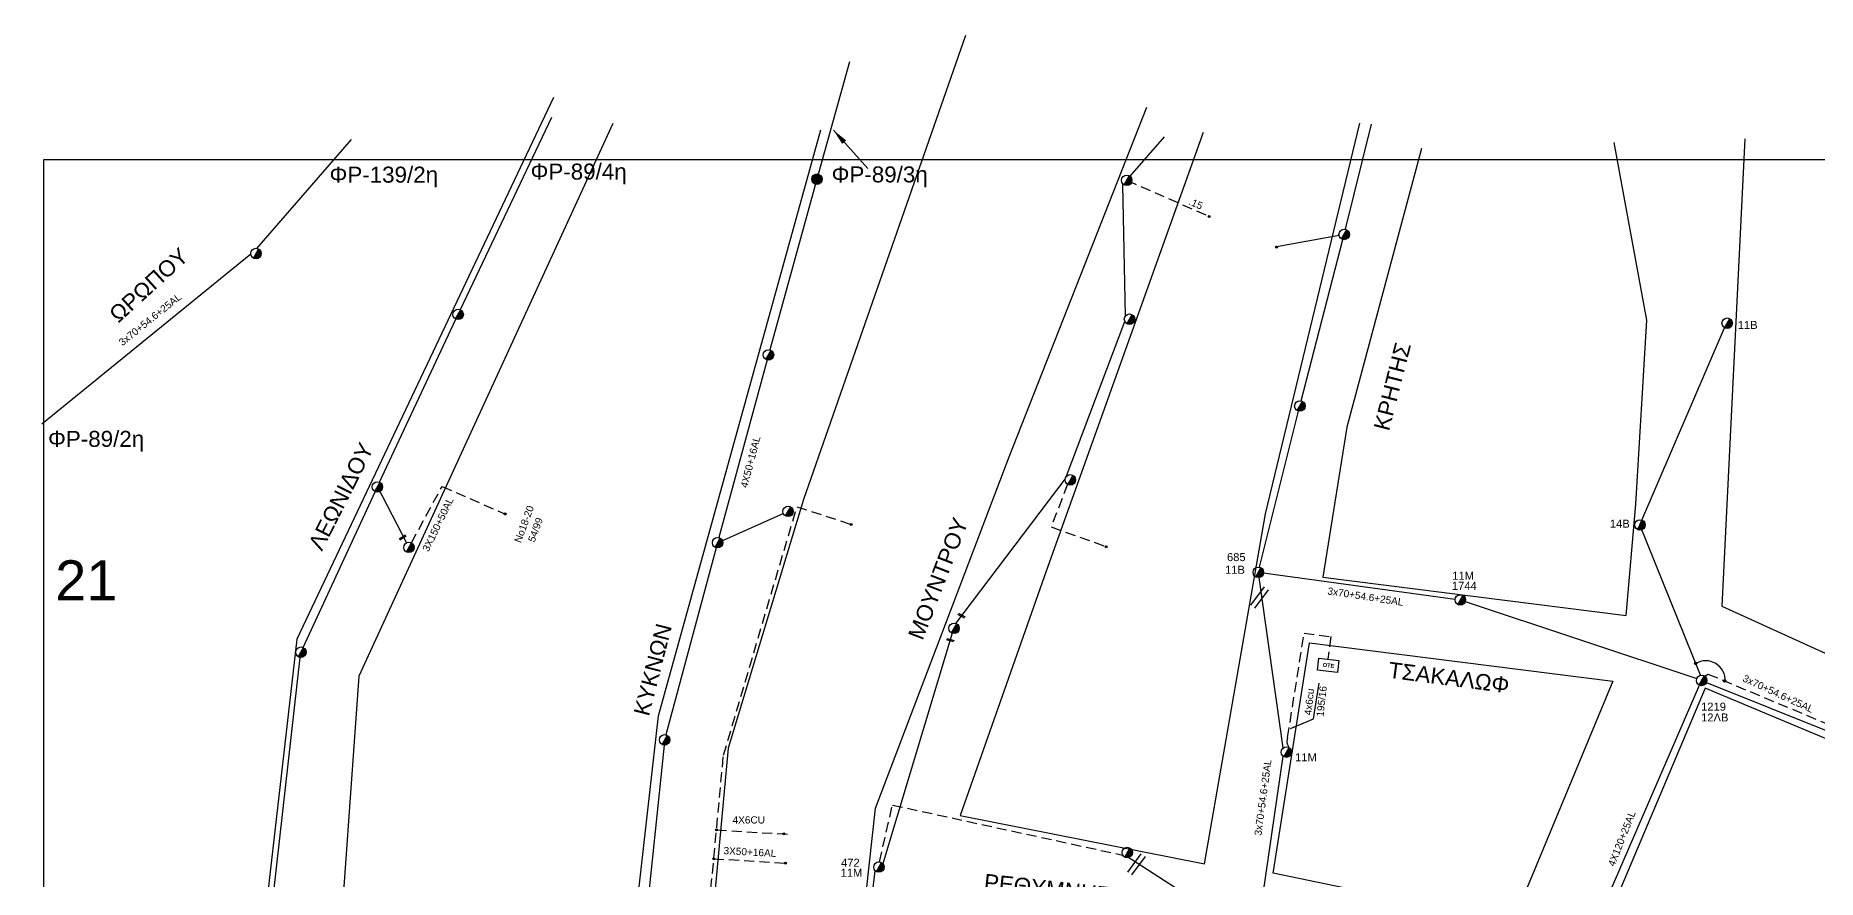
# Model space of a CAD drawing. Header units: millimetres. Extents: x 751 to 1825, y 358 to 872.
# Drawn here: x 750.9 to 973.6, y 766.6 to 872 of the extents above; entities that cross this region are included whole.
import ezdxf

# ---------------------------------------------------------------- set-up
doc = ezdxf.new("R2010")
doc.units = ezdxf.units.MM
doc.linetypes.add('DASHED', pattern=[19.05, 12.7, -6.35])
for name, color, linetype in [('Pillar OTE', 7, 'Continuous'), ('Άγνωστα', 7, 'Continuous'), ('Γυμνά εναέρια ΧΤ και ΦΟΠ (2Φ)   3x50+16AL', 7, 'Continuous'), ('Γυμνά εναέρια ΧΤ και ΦΟΠ (3Φ)   4x50+16AL', 7, 'Continuous'), ('Επιγραφές - Σχήματα', 7, 'Continuous'), ('Καλώδια ΧΤ   3x150+50AL', 7, 'DASHED'), ('Καλώδια ΧΤ   3x150+50AL XLPE', 7, 'DASHED'), ('Καλώδια ΧΤ   4x6CU', 7, 'DASHED'), ('Μηχανική τομή', 7, 'Continuous'), ('Στύλος Ξύλινος', 7, 'Continuous'), ('Στύλος Ξύλινος @ 1', 7, 'Continuous'), ('Στύλος ΦΜ', 7, 'Continuous'), ('Στύλος ΦΜ @ 1', 7, 'Continuous'), ('Συνδέσεις', 7, 'Continuous'), ('Συνεστραμμένα ΧΤ   3x70+54.6+25 AL', 7, 'SYN_LINE'), ('Συνεστραμμένα ΧΤ   4x120+25 AL', 7, 'SYN_LINE'), ('Τομή', 7, 'Continuous'), ('Υπόβαθρο ΔΕΗ', 7, 'Continuous'), ('Υπόγεια καλώδια Δικτύου ΧΤ και Παρ. ΧΤ - 3X150+70 AL', 7, 'DASHED'), ('Υπόγεια καλώδια Παροχών ΧΤ   .15', 7, 'DASHED'), ('Υπόγεια καλώδια Παροχών ΧΤ   4x6', 7, 'DASHED')]:
    doc.layers.add(name, color=color, linetype=linetype)
doc.styles.get("Standard").update_dxf_attribs({"font": 'arial.ttf'})
doc.linetypes.add('SYN_LINE', pattern='A,0.5,-0.0001,["/\\/\\/\\/",Standard,S=0.1,R=0,X=0,Y=-0.05],-0.25', length=0.7501)
doc.dimstyles.new('ISO-25', dxfattribs={"dimtxt": 2.5, "dimasz": 2.5, "dimexe": 1.25, "dimexo": 0.625, "dimtad": 1, "dimtxsty": 'Standard', "dimcen": 2.5, "dimadec": 0, "dimazin": 0, "dimtfac": 1, "dimtmove": 0, "dimatfit": 3, "dimfxl": 1, "dimarcsym": 0})

# ---------------------------------------------------------------- blocks, each defined once
blk = doc.blocks.new('ΥΠΑΡΧΩΝ ΤΣΙΜΕΝΤΕΝΙΟΣ ΣΤΥΛΟΣ')
at = {"layer": 'Στύλος ΦΜ'}
blk.add_hatch(color=256, dxfattribs=at).paths.add_polyline_path([(-1.29, -2.28, 0.574793), (2.62, 0, 0.268822), (1.3, 2.27)])
blk.add_line((-1.29, -2.28), (1.3, 2.27), dxfattribs=at)
blk.add_circle((0, 0), 2.62, dxfattribs=at)
at = {"layer": 'Στύλος ΦΜ', "flags": 4}
for tag, p in [('ΑΡΙΘΜΟΣ', (-4.68, 8.05)), ('ΤΥΠΟΣ', (-4.91, 3.03))]:
    blk.add_attdef(tag, p, '', height=4, dxfattribs=at)
blk = doc.blocks.new('ΥΠΑΡΧΩΝ ΞΥΛΙΝΟΣ ΣΤΥΛΟΣ')
at = {"layer": 'Στύλος Ξύλινος'}
h = blk.add_hatch(color=256, dxfattribs=at)
h.paths.add_polyline_path([(-2.62, 0, 0.270008), (-1.29, -2.28), (1.3, 2.27, 0.576266)])
h.paths.add_polyline_path([(-1.29, -2.28, 0.574793), (2.62, 0, 0.268822), (1.3, 2.27)])
blk.add_line((-1.29, -2.28), (1.3, 2.27), dxfattribs=at)
blk.add_circle((0, 0), 2.62, dxfattribs=at)
at = {"layer": 'Στύλος Ξύλινος', "flags": 4}
for tag, p in [('ΑΡΙΘΜΟΣ', (-4.91, 8.6)), ('ΤΥΠΟΣ', (-4.85, 3.39))]:
    blk.add_attdef(tag, p, '', height=4, dxfattribs=at)
blk = doc.blocks.new('_ΣΥΝΔΕΣΗ')
at = {"layer": 'Συνδέσεις', "linetype": 'SYN_LINE', "ltscale": 40}
blk.add_hatch(color=256, dxfattribs=at).paths.add_polyline_path([(0.5, -0.01, 1), (-0.5, -0.01, 1)])
at = {"layer": 'Συνδέσεις'}
blk.add_circle((0, -0.01), 0.5, dxfattribs=at)
blk = doc.blocks.new('ΤΟΜΗ')
at = {"layer": 'Τομή', "ltscale": 40}
for p, q in [((-5.68, 0), (5.68, 0)), ((5.68, -2.33), (-5.68, -2.33))]:
    blk.add_line(p, q, dxfattribs=at)
blk = doc.blocks.new('ΜΗΧΑΝΙΚΗ ΤΟΜΗ')
at = {"layer": 'Μηχανική τομή', "ltscale": 40}
for p, q in [((-1.89, 0.78), (1.89, 0.78)), ((1.89, 0), (-1.89, 0))]:
    blk.add_line(p, q, dxfattribs=at)
blk = doc.blocks.new('PILLAR ΟΤΕ')
at = {"layer": 'Pillar OTE', "ltscale": 40}
blk.add_lwpolyline([(-3.31, 2.02), (3.39, 2.02), (3.39, -1.99), (-3.31, -1.99)], close=True, dxfattribs=at)
at = {"layer": 'Pillar OTE', "insert": (-1.81, 0.71), "char_height": 1.3575, "width": 109.961, "attachment_point": 1}
blk.add_mtext('{\\fArial|b1|i0|c161|p34;OTE}', dxfattribs=at)

msp = doc.modelspace()

# ---------------------------------------------------------------- linework, layer by layer
at = {"layer": 'Άγνωστα', "color": 30, "ltscale": 0.1}
for points in [[(887.72, 854.4), (891.99, 859.33)], [(887.14, 836.96), (886.81, 853.35), (886.86, 853.41)], [(879.71, 816.84), (887.07, 836.24)], [(865.93, 798.54), (879.6, 816.57)], [(856.81, 768.4), (865.5, 797.37)], [(852.96, 743.47), (855.86, 767.63)]]:
    msp.add_lwpolyline(points, dxfattribs=at)
at = {"layer": 'Άγνωστα', "color": 2, "linetype": 'SYN_LINE', "ltscale": 10}
msp.add_lwpolyline([(913.83, 847.02), (906.02, 845.57)], dxfattribs=at)
at = {"layer": 'Άγνωστα', "color": 30, "linetype": 'SYN_LINE', "ltscale": 10}
msp.add_lwpolyline([(793.63, 815.59), (797.26, 808.61)], dxfattribs=at)
at = {"layer": 'Άγνωστα', "color": 30, "linetype": 'DASHED', "ltscale": 0.1}
for points in [[(797.88, 808.6), (801.71, 815.66), (809.65, 812.19)], [(879.88, 815.92), (877.85, 810.59), (884.76, 808.12)], [(856.38, 768.75), (858.01, 775.84), (886.78, 769.59)]]:
    msp.add_lwpolyline(points, dxfattribs=at)
at = {"layer": 'Άγνωστα', "color": 85, "linetype": 'DASHED', "ltscale": 0.1}
msp.add_lwpolyline([(833.54, 746.44), (836.89, 782.08), (846.07, 813.1), (852.8, 810.93)], dxfattribs=at)
at = {"layer": 'Άγνωστα', "color": 85, "linetype": 'SYN_LINE', "ltscale": 10}
msp.add_lwpolyline([(836.15, 808.62), (844.36, 812.26)], dxfattribs=at)
at = {"layer": 'Γυμνά εναέρια ΧΤ και ΦΟΠ (2Φ)   3x50+16AL', "color": 85, "linetype": 'DASHED', "ltscale": 0.1}
msp.add_lwpolyline([(835.67, 769.13), (844.63, 768.58)], dxfattribs=at)
at = {"layer": 'Γυμνά εναέρια ΧΤ και ΦΟΠ (3Φ)   4x50+16AL', "color": 202, "ltscale": 0.1}
for points in [[(852.62, 868.7), (848.57, 854.04), (842.68, 832.71)], [(842.33, 831.45), (836.32, 809.25)]]:
    msp.add_lwpolyline(points, dxfattribs=at)
at = {"layer": 'Γυμνά εναέρια ΧΤ και ΦΟΠ (3Φ)   4x50+16AL', "color": 30, "ltscale": 0.1}
for points in [[(804, 837.74), (815.44, 861.79)], [(793.91, 816.18), (803.45, 836.56)], [(784.34, 795.53), (793.35, 814.99)], [(778.84, 748.77), (783.99, 794.29)]]:
    msp.add_lwpolyline(points, dxfattribs=at)
at = {"layer": 'Γυμνά εναέρια ΧΤ και ΦΟΠ (3Φ)   4x50+16AL', "color": 85, "ltscale": 0.1}
for points in [[(836.15, 808.62), (829.7, 784.61)], [(829.46, 783.33), (827.06, 760.15), (832.99, 746.11)]]:
    msp.add_lwpolyline(points, dxfattribs=at)
at = {"layer": 'Γυμνά εναέρια ΧΤ και ΦΟΠ (3Φ)   4x50+16AL', "color": 133, "ltscale": 0.1}
msp.add_lwpolyline([(902.97, 759.29), (887.17, 769.5)], dxfattribs=at)
at = {"layer": 'Επιγραφές - Σχήματα', "ltscale": 0.1}
msp.add_lwpolyline([(1720, 856.45), (751.91, 856.45), (751.91, 369.88), (1720, 369.88)], close=True, dxfattribs=at)
at = {"layer": 'Καλώδια ΧΤ   3x150+50AL XLPE', "linetype": 'DASHED', "ltscale": 0.1}
msp.add_lwpolyline([(910.15, 796.1), (910.85, 796.02)], dxfattribs=at)
at = {"layer": 'Καλώδια ΧΤ   4x6CU', "color": 85, "linetype": 'DASHED', "ltscale": 0.1}
msp.add_lwpolyline([(836.01, 772.73), (845.44, 772.16)], dxfattribs=at)
at = {"layer": 'Συνεστραμμένα ΧΤ   3x70+54.6+25 AL', "color": 2, "linetype": 'Continuous', "ltscale": 0.1}
for points in [[(914.63, 847.78), (917.9, 860.93)], [(909.09, 826.33), (914.31, 846.51)], [(903.9, 805.55), (908.77, 825.06)]]:
    msp.add_lwpolyline(points, dxfattribs=at)
at = {"layer": 'Συνεστραμμένα ΧΤ   3x70+54.6+25 AL', "color": 27, "linetype": 'SYN_LINE', "ltscale": 10}
for points in [[(790.34, 859.02), (778.53, 845.4)], [(777.81, 844.67), (751.7, 823.43)]]:
    msp.add_lwpolyline(points, dxfattribs=at)
at = {"layer": 'Συνεστραμμένα ΧΤ   3x70+54.6+25 AL', "color": 2, "linetype": 'SYN_LINE', "ltscale": 10}
for points in [[(903.74, 804.92), (928.34, 801.56)], [(929.61, 801.27), (958.54, 791.64)], [(959.76, 791.17), (975.32, 784.9), (975.33, 784.9)]]:
    msp.add_lwpolyline(points, dxfattribs=at)
at = {"layer": 'Συνεστραμμένα ΧΤ   3x70+54.6+25 AL', "color": 133, "linetype": 'SYN_LINE', "ltscale": 10}
for points in [[(906.86, 782.97), (903.83, 804.27)], [(903.61, 759.58), (906.83, 781.95)]]:
    msp.add_lwpolyline(points, dxfattribs=at)
at = {"layer": 'Συνεστραμμένα ΧΤ   4x120+25 AL', "color": 85, "linetype": 'SYN_LINE', "ltscale": 10}
for points in [[(958.99, 792.05), (951.44, 810.84), (962.02, 835.48)], [(944.77, 758.2), (958.89, 790.81)]]:
    msp.add_lwpolyline(points, dxfattribs=at)
at = {"layer": 'Υπόβαθρο ΔΕΗ', "ltscale": 0.1}
for points in [[(867.15, 871.98), (846.87, 814.03), (837.46, 782.95), (834.06, 745.88)], [(815.63, 864.25), (783.54, 796.57), (779.81, 763.86), (750.91, 760.44)], [(834.06, 745.88), (852.4, 743.6), (855.9, 775.44), (872.61, 819.37), (889.8, 863.06)], [(823.06, 861), (791.29, 791.93), (788.5, 752.78), (824.51, 749.4), (828.78, 786.99), (849.04, 860.19)], [(896.86, 859.89), (877.2, 805.06), (866.45, 774.54), (897.03, 768.49), (904.62, 812.24), (916.43, 861.06)], [(924.14, 857.88), (914.8, 823.06), (911.81, 804.3), (949.73, 799.53), (950.92, 813.42), (952.28, 836.41), (948.2, 858.61)], [(964.55, 859.09), (961.69, 800.7), (1024.49, 772.11)], [(905.61, 767.31), (910.15, 796.1), (948.06, 791.33), (935.5, 761.1), (905.61, 767.31)], [(910.64, 786.63), (911.34, 791.07)]]:
    msp.add_lwpolyline(points, dxfattribs=at)
msp.add_lwpolyline([(999.54, 746.98), (1012.42, 759.39), (1010.93, 768.05), (988.97, 778.15), (959.58, 790.44), (945.55, 757.19), (959.65, 746.98), (982.61, 730.66)], close=True, dxfattribs=at)
msp.add_arc((959.66, 791.41), 2.45, 357.4752, 120.7701, dxfattribs=at)
at = {"layer": 'Υπόγεια καλώδια Δικτύου ΧΤ και Παρ. ΧΤ - 3X150+70 AL', "color": 85, "linetype": 'DASHED', "ltscale": 0.1}
msp.add_lwpolyline([(959.5, 791.9), (959.94, 792.21), (995.3, 777.44), (1000.41, 787.07)], dxfattribs=at)
at = {"layer": 'Υπόγεια καλώδια Παροχών ΧΤ   .15', "color": 30, "linetype": 'DASHED', "ltscale": 0.1}
msp.add_lwpolyline([(887.29, 853.9), (897.62, 849.4)], dxfattribs=at)
at = {"layer": 'Υπόγεια καλώδια Παροχών ΧΤ   4x6', "color": 133, "linetype": 'DASHED', "ltscale": 0.1}
msp.add_lwpolyline([(907.58, 783.01, -0.25075), (907.4, 784.29), (909.46, 797.31), (912.8, 796.88), (912.44, 794.06)], format="xyb", dxfattribs=at)

# ---------------------------------------------------------------- block references
at = {"layer": 'Pillar OTE', "xscale": 0.375, "yscale": 0.375, "zscale": 0.375, "rotation": 353.1147533496564}
msp.add_blockref('PILLAR ΟΤΕ', (912.46, 793.28), dxfattribs=at)
at = {"layer": 'Μηχανική τομή', "ltscale": 0.1}
for p, xscale, yscale, zscale, rotation in [((796.84, 809.19), 0.2500000000000138, 0.2500000000000138, 0.2500000000000138, 33.94362449168506), ((866.59, 799.41), 0.2499999999999996, 0.2499999999999996, 0.2499999999999996, 330.1596431044562), ((865.2, 796.34), 0.2499999999999496, 0.2499999999999496, 0.2499999999999496, 344.7898125441223)]:
    msp.add_blockref('ΜΗΧΑΝΙΚΗ ΤΟΜΗ', p, dxfattribs=dict(at, xscale=xscale, yscale=yscale, zscale=zscale, rotation=rotation))
at = {"layer": 'Στύλος Ξύλινος @ 1', "ltscale": 0.1, "xscale": 0.25, "yscale": 0.25, "zscale": 0.25}
msp.add_blockref('ΥΠΑΡΧΩΝ ΞΥΛΙΝΟΣ ΣΤΥΛΟΣ', (848.57, 854.04), dxfattribs=at)
at = {"layer": 'Στύλος ΦΜ @ 1', "ltscale": 0.1, "xscale": 0.25, "yscale": 0.25, "zscale": 0.25}
for p in [(887.29, 853.9), (914.47, 847.14), (778.46, 844.75), (803.72, 837.15), (887.64, 836.55), (842.51, 832.08), (908.93, 825.7), (793.63, 815.59), (880.24, 816.47), (844.96, 812.53), (797.57, 808.03), (836.15, 808.62), (865.71, 797.92), (784.06, 794.94), (829.53, 783.98), (887.36, 769.9)]:
    msp.add_blockref('ΥΠΑΡΧΩΝ ΤΣΙΜΕΝΤΕΝΙΟΣ ΣΤΥΛΟΣ', p, dxfattribs=at)
at = {"layer": 'Στύλος ΦΜ @ 1', "ltscale": 0.1}
ref = msp.add_blockref('ΥΠΑΡΧΩΝ ΤΣΙΜΕΝΤΕΝΙΟΣ ΣΤΥΛΟΣ', (962.34, 836.05), dxfattribs=dict(at, xscale=0.25, yscale=0.25, zscale=0.25))
ref.add_attrib('ΤΥΠΟΣ', '11B', (963.66, 835.33), dxfattribs={"layer": 'Στύλος ΦΜ', "height": 1, "flags": 4})
ref = msp.add_blockref('ΥΠΑΡΧΩΝ ΤΣΙΜΕΝΤΕΝΙΟΣ ΣΤΥΛΟΣ', (951.44, 810.84), dxfattribs=dict(at, xscale=0.25, yscale=0.25, zscale=0.25))
ref.add_attrib('ΤΥΠΟΣ', '14B', (947.68, 810.5), dxfattribs={"layer": 'Στύλος ΦΜ', "height": 1, "flags": 4})
ref = msp.add_blockref('ΥΠΑΡΧΩΝ ΤΣΙΜΕΝΤΕΝΙΟΣ ΣΤΥΛΟΣ', (903.74, 804.92), dxfattribs=dict(at, xscale=0.25, yscale=0.25, zscale=0.25))
ref.add_attrib('ΤΥΠΟΣ', '11B', (899.58, 804.74), dxfattribs={"layer": 'Στύλος ΦΜ', "height": 1, "flags": 4})
ref.add_attrib('ΑΡΙΘΜΟΣ', '685', (899.82, 806.32), dxfattribs={"layer": 'Στύλος ΦΜ', "height": 1, "flags": 4})
ref = msp.add_blockref('ΥΠΑΡΧΩΝ ΤΣΙΜΕΝΤΕΝΙΟΣ ΣΤΥΛΟΣ', (928.99, 801.47), dxfattribs=dict(at, xscale=0.25, yscale=0.25, zscale=0.25))
ref.add_attrib('ΤΥΠΟΣ', '1744', (927.93, 802.73), dxfattribs={"layer": 'Στύλος ΦΜ', "height": 1, "flags": 4})
ref.add_attrib('ΑΡΙΘΜΟΣ', '11M', (927.98, 803.99), dxfattribs={"layer": 'Στύλος ΦΜ', "height": 1, "flags": 4})
ref = msp.add_blockref('ΥΠΑΡΧΩΝ ΤΣΙΜΕΝΤΕΝΙΟΣ ΣΤΥΛΟΣ', (959.15, 791.41), dxfattribs=dict(at, xscale=0.25, yscale=0.25, zscale=0.25))
ref.add_attrib('ΤΥΠΟΣ', '12ΛΒ', (959.08, 786.28), dxfattribs={"layer": 'Στύλος ΦΜ', "height": 1, "flags": 4})
ref.add_attrib('ΑΡΙΘΜΟΣ', '1219', (959.08, 787.63), dxfattribs={"layer": 'Στύλος ΦΜ', "height": 1, "flags": 4})
ref = msp.add_blockref('ΥΠΑΡΧΩΝ ΤΣΙΜΕΝΤΕΝΙΟΣ ΣΤΥΛΟΣ', (907.25, 782.45), dxfattribs=dict(at, xscale=0.25, yscale=0.25, zscale=0.25))
ref.add_attrib('ΤΥΠΟΣ', '11M', (908.33, 781.3), dxfattribs={"layer": 'Στύλος ΦΜ', "height": 1, "flags": 4})
ref = msp.add_blockref('ΥΠΑΡΧΩΝ ΤΣΙΜΕΝΤΕΝΙΟΣ ΣΤΥΛΟΣ', (856.32, 768.09), dxfattribs=dict(at, xscale=0.25, yscale=0.25, zscale=0.25))
ref.add_attrib('ΤΥΠΟΣ', '11M', (851.52, 766.87), dxfattribs={"layer": 'Στύλος ΦΜ', "height": 1, "flags": 4})
ref.add_attrib('ΑΡΙΘΜΟΣ', '472', (851.58, 768.13), dxfattribs={"layer": 'Στύλος ΦΜ', "height": 1, "flags": 4})
at = {"layer": 'Συνδέσεις', "ltscale": 0.1, "xscale": 0.25, "yscale": 0.25, "zscale": 0.25}
for p in [(897.58, 849.38), (906, 845.56), (809.59, 812.21), (852.86, 810.9), (884.73, 808.12), (836.01, 772.73), (844.42, 772.24), (835.67, 769.13), (844.64, 768.58)]:
    msp.add_blockref('_ΣΥΝΔΕΣΗ', p, dxfattribs=at)
at = {"layer": 'Συνδέσεις', "xscale": 0.3, "yscale": 0.3, "zscale": 0.345700799648589}
for p in [(958.39, 793.55), (962.02, 791.34)]:
    msp.add_blockref('_ΣΥΝΔΕΣΗ', p, dxfattribs=at)
at = {"layer": 'Τομή', "ltscale": 0.1, "xscale": 0.2499999999999446, "yscale": 0.2499999999999446, "zscale": 0.2499999999999446}
for p, rotation in [((903.65, 801.94), 53.7064169643064), ((888.27, 768.61), 53.70641696430641)]:
    msp.add_blockref('ΤΟΜΗ', p, dxfattribs=dict(at, rotation=rotation))

# ---------------------------------------------------------------- texts
at = {"layer": 'Γυμνά εναέρια ΧΤ και ΦΟΠ (2Φ)   3x50+16AL', "color": 7, "ltscale": 0.1, "insert": (836.92, 770.61), "char_height": 0.9, "width": 84.1859, "attachment_point": 1, "rotation": 356.8352}
msp.add_mtext('3X50+16AL', dxfattribs=at)
at = {"layer": 'Γυμνά εναέρια ΧΤ και ΦΟΠ (3Φ)   4x50+16AL', "color": 7, "ltscale": 0.1, "insert": (838.99, 815.63), "char_height": 0.9, "width": 84.1859, "attachment_point": 1, "rotation": 75.414}
msp.add_mtext('4X50+16AL', dxfattribs=at)
at = {"layer": 'Επιγραφές - Σχήματα', "ltscale": 0.1}
for s, insert, char_height, width, attachment_point in [('ΦΡ-139/2η', (794.43, 854.31), 2, 8.5591, 5), ('ΦP-89/4η', (818.78, 854.69), 2, 8.5591, 5), ('ΦP-89/3η', (856.41, 854.34), 2, 8.5591, 5), ('ΦP-89/2η', (758.47, 821.29), 2, 8.5591, 5), ('21', (753.36, 806.42), 5, 9.6451, 1)]:
    msp.add_mtext(s, dxfattribs=dict(at, insert=insert, char_height=char_height, width=width, attachment_point=attachment_point))
at = {"layer": 'Επιγραφές - Σχήματα', "ltscale": 0.1, "char_height": 2, "attachment_point": 5}
for s, insert, rotation in [('ΩΡΩΠΟΥ', (765.06, 840.81), 42.367), ('ΚΡΗΤΗΣ', (920.48, 828.15), 75.6854), ('ΛΕΩΝΙΔΟΥ', (789.08, 814.4), 63.2531), ('ΜΟΥΝΤΡΟΥ', (863.72, 804.13), 68.9359), ('ΚΥΚΝΩΝ', (828.04, 792.76), 75.6854)]:
    msp.add_mtext(s, dxfattribs=dict(at, insert=insert, rotation=rotation))
at = {"layer": 'Επιγραφές - Σχήματα', "ltscale": 0.1, "char_height": 0.9, "width": 8.5591, "attachment_point": 5, "rotation": 69.8195}
for s, insert in [('Νο18-20', (811.97, 810.94)), ('54/99', (813.39, 810.23))]:
    msp.add_mtext(s, dxfattribs=dict(at, insert=insert))
at = {"layer": 'Επιγραφές - Σχήματα', "ltscale": 0.1, "char_height": 2, "attachment_point": 5}
for s, width, insert, rotation in [('ΤΣΑΚΑΛΩΦ', 26.628, (927.56, 791.76), 352.5562), ('ΡΕΘΥΜΝΗΣ', 71.2605, (877.35, 765.41), 353.8955)]:
    msp.add_mtext_dynamic_manual_height_columns(s, width=width, gutter_width=12.5, heights=[0], dxfattribs=dict(at, insert=insert, rotation=rotation))
at = {"layer": 'Καλώδια ΧΤ   3x150+50AL', "color": 7, "linetype": 'DASHED', "ltscale": 0.1, "insert": (799.21, 807.81), "char_height": 0.9, "width": 84.1859, "attachment_point": 1, "rotation": 64.3474}
msp.add_mtext('3X150+50AL', dxfattribs=at)
at = {"layer": 'Καλώδια ΧΤ   4x6CU', "color": 7, "linetype": 'DASHED', "ltscale": 0.1, "insert": (838.02, 774.43), "char_height": 0.9, "width": 84.1859, "attachment_point": 1}
msp.add_mtext('4X6CU', dxfattribs=at)
at = {"layer": 'Συνεστραμμένα ΧΤ   3x70+54.6+25 AL', "color": 7, "linetype": 'DASHED', "ltscale": 0.1, "char_height": 0.9, "width": 84.1859, "attachment_point": 1}
for insert, rotation in [((761.2, 833.86), 38.832), ((912.47, 803.06), 351.3062), ((964.56, 792.16), 335.2507), ((903.23, 772.1), 82.3912)]:
    msp.add_mtext('3x70+54.6+25AL', dxfattribs=dict(at, insert=insert, rotation=rotation))
at = {"layer": 'Συνεστραμμένα ΧΤ   3x70+54.6+25 AL', "color": 7, "linetype": 'DASHED', "ltscale": 0.1, "char_height": 0.9, "attachment_point": 1, "rotation": 83.7768}
for s, insert in [('195/16', (910.99, 786.94)), ('4x6cu', (909.47, 787.11))]:
    msp.add_mtext_dynamic_manual_height_columns(s, width=1.8, gutter_width=12.5, heights=[0.118], dxfattribs=dict(at, insert=insert))
at = {"layer": 'Συνεστραμμένα ΧΤ   4x120+25 AL', "color": 7, "linetype": 'DASHED', "ltscale": 0.1, "insert": (947.4, 768.42), "char_height": 0.9, "width": 84.1859, "attachment_point": 1, "rotation": 68.3881}
msp.add_mtext('4X120+25AL', dxfattribs=at)
at = {"layer": 'Υπόγεια καλώδια Παροχών ΧΤ   .15', "color": 7, "linetype": 'DASHED', "ltscale": 0.1, "insert": (895.31, 851.75), "char_height": 0.9, "width": 84.1859, "attachment_point": 1, "rotation": 336.2411}
msp.add_mtext('.15', dxfattribs=at)

# ---------------------------------------------------------------- leaders
at = {"layer": 'Επιγραφές - Σχήματα', "ltscale": 40}
for points, override in [([(850.64, 860.15), (854.95, 855.37)], {"dimasz": 2, "dimtad": 0}), ([(907.76, 785.4), (910.64, 786.63)], {"dimasz": 0.5, "dimtad": 0})]:
    msp.add_leader(points, dimstyle='ISO-25', override=override, dxfattribs=at)

doc.saveas('drawing.dxf')
